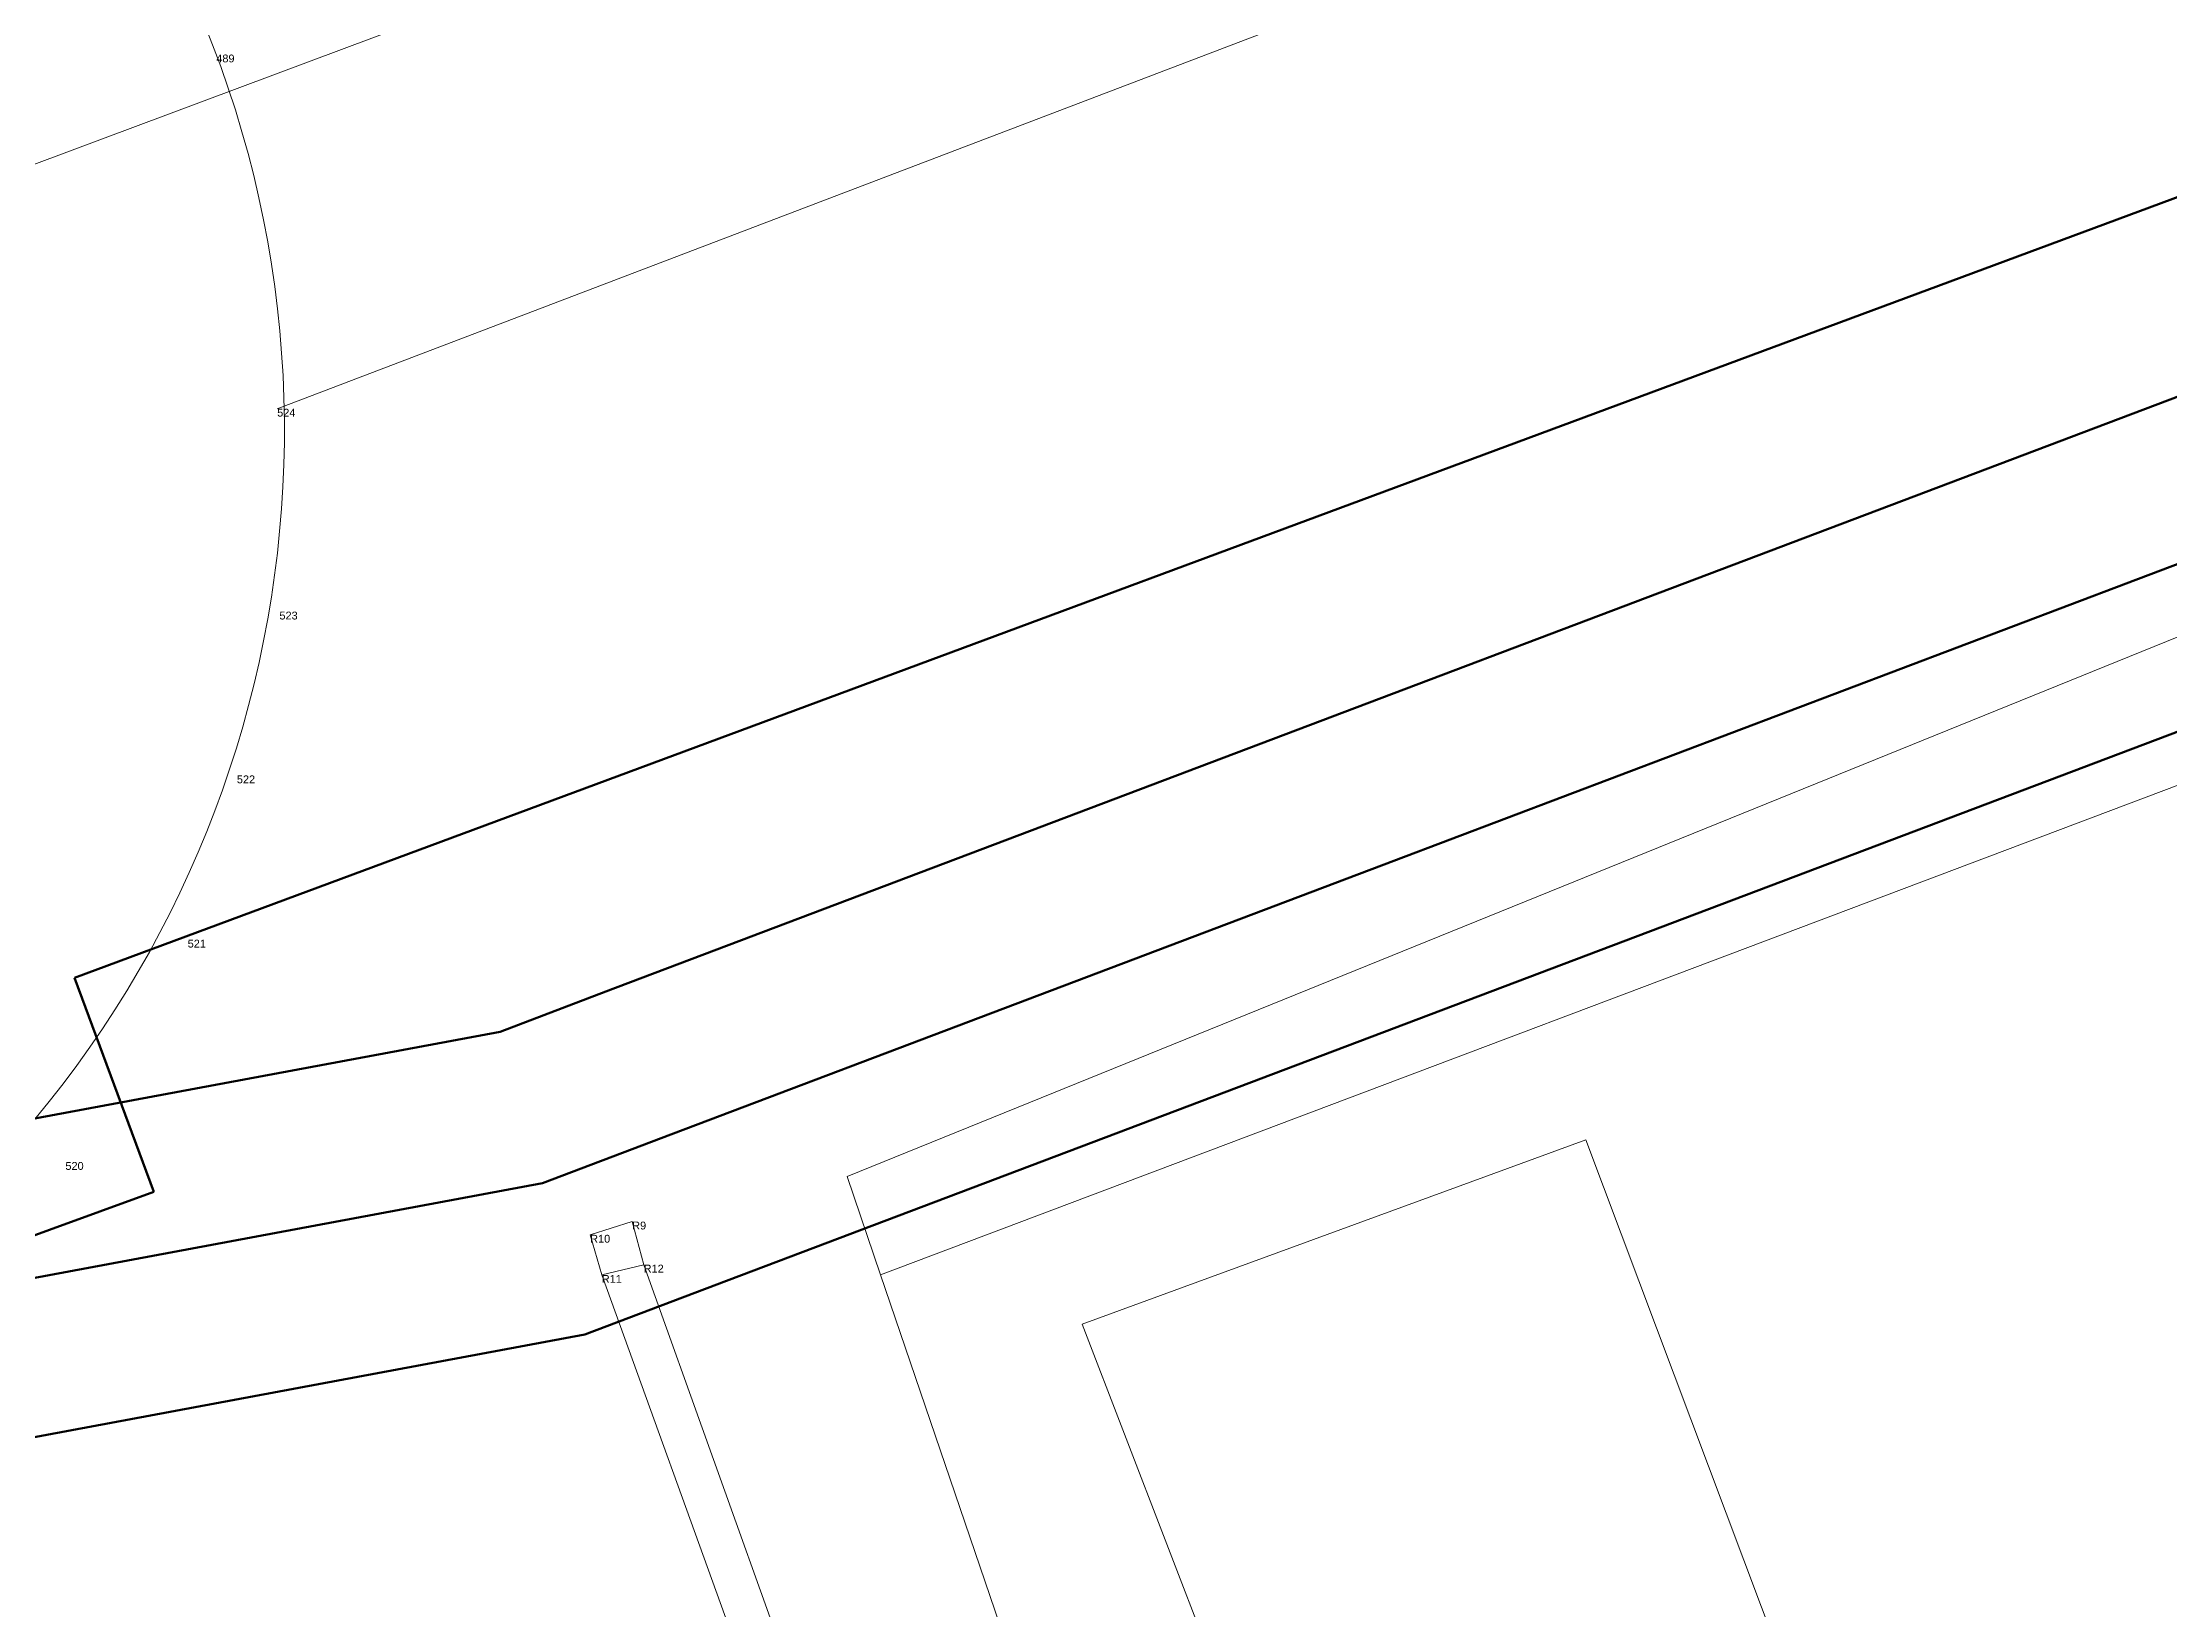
# Model space of a CAD drawing. Header units: metres. Extents: x 245232 to 248406, y 1633796 to 1637634.
# Drawn here: x 245403.6 to 245471.5, y 1637014.2 to 1637064.2 of the extents above; entities that cross this region are included whole.
import ezdxf
from ezdxf.enums import TextEntityAlignment as Align

# ---------------------------------------------------------------- set-up
doc = ezdxf.new("R2010")
doc.units = ezdxf.units.M
doc.header["$MEASUREMENT"] = 0
doc.layers.add('A_revoir_niveau_0', color=7, linetype='Continuous')
doc.layers.add('limites_sections', color=7, linetype='Continuous')
for name, color, linetype, lineweight in [('Emprise', 1, 'Continuous', 30), ('Toponymie', 7, 'Continuous', 30), ('Tracé KMS3', 7, 'Continuous', 0)]:
    doc.layers.add(name, color=color, linetype=linetype, lineweight=lineweight)
doc.layers.add('LIMITES_PARCELLES', color=7, linetype='Continuous', lineweight=0, true_color=0xffffff)
doc.styles.add('Style-Arial', font='arial.ttf')

msp = doc.modelspace()

# ---------------------------------------------------------------- linework, layer by layer
at = {"layer": 'A_revoir_niveau_0', "color": 7, "linetype": 'Continuous', "lineweight": 13}
msp.add_line((245521.985, 1637094.792), (245411.074, 1637052.526), dxfattribs=at)
at = {"layer": 'A_revoir_niveau_0', "color": 7, "linetype": 'Continuous', "lineweight": 0}
for p, q in [((245421.07, 1637026.155), (245422.412, 1637026.576)), ((245430.003, 1637001.19), (245421.442, 1637024.872)), ((245422.779, 1637025.201), (245431.248, 1637001.557))]:
    msp.add_line(p, q, dxfattribs=at)
at = {"layer": 'A_revoir_niveau_0', "color": 5, "linetype": 'Continuous', "lineweight": 0}
for p, q in [((245421.442, 1637024.872), (245421.07, 1637026.155)), ((245422.412, 1637026.576), (245422.779, 1637025.201))]:
    msp.add_line(p, q, dxfattribs=at)
at = {"layer": 'A_revoir_niveau_0', "color": 7, "linetype": 'Continuous', "lineweight": 13}
msp.add_arc((245377.035, 1637051.823), 34.268, 309.04665, 103.02207, dxfattribs=at)
at = {"layer": 'A_revoir_niveau_0', "color": 7, "linetype": 'Continuous', "lineweight": 0}
msp.add_3dface([(245421.07, 1637026.155), (245422.412, 1637026.576), (245422.779, 1637025.201), (245421.442, 1637024.872)], dxfattribs=at)
at = {"layer": 'Emprise', "color": 6, "lineweight": 53, "flags": 128}
msp.add_lwpolyline([(246654.917, 1637532.213), (246503.561, 1637468.453), (246339.308, 1637399.226), (246174.772, 1637330.677), (246009.955, 1637262.807), (245959.033, 1637241.98), (245949.066, 1637237.927), (245901.732, 1637219.096), (245867.53, 1637206.046), (245837.948, 1637195.053), (245785.258, 1637175.517), (245666.841, 1637131.695), (245404.598, 1637034.355), (245407.133, 1637027.526), (245386.779, 1637020.133)], dxfattribs=at)
at = {"layer": 'limites_parcelles'}
for p, q in [((245429.275, 1637028.013), (246242.36, 1637357.731)), ((245514.152, 1637056.496), (245430.346, 1637024.875)), ((245436.78, 1637023.305), (245452.869, 1637029.189)), ((245452.869, 1637029.189), (245461.348, 1637006.64)), ((245430.346, 1637024.875), (245429.275, 1637028.013)), ((245448.396, 1636972.002), (245430.346, 1637024.875)), ((245445.458, 1637000.793), (245436.78, 1637023.305))]:
    msp.add_line(p, q, dxfattribs=at)
at = {"layer": 'limites_sections', "lineweight": 13, "flags": 128}
msp.add_lwpolyline([(245897.722, 1636971.857), (245799.571, 1636923.569), (245677.175, 1636862.609), (245560.123, 1636802.218), (245496.981, 1636773.187), (245385.738, 1637053.755), (245806.576, 1637211.153), (245897.722, 1636971.857)], close=True, dxfattribs=at)
at = {"layer": 'Tracé KMS3', "color": 3, "lineweight": 53, "elevation": -8.862, "flags": 128}
for points in [[(246165.947, 1637326.985), (246161.634, 1637325.195), (246003.832, 1637261.058), (245980.662, 1637251.643), (245827.037, 1637189.204), (245748.884, 1637157.722), (245725.835, 1637148.371), (245702.481, 1637139.653), (245488.718, 1637059.33), (245421.573, 1637033.919), (245418.192, 1637032.64)], [(246169.837, 1637317.772), (246165.433, 1637315.944), (246007.597, 1637251.794), (245984.427, 1637242.378), (245830.788, 1637179.935), (245752.632, 1637148.451), (245729.464, 1637139.052), (245705.988, 1637130.288), (245492.246, 1637049.973), (245425.112, 1637024.566), (245420.898, 1637022.972)], [(245750.758, 1637153.087), (245727.65, 1637143.711), (245704.234, 1637134.971), (245680.82, 1637126.172), (245657.408, 1637117.375), (245633.996, 1637108.578), (245610.584, 1637099.781), (245587.172, 1637090.984), (245563.761, 1637082.187), (245540.349, 1637073.39), (245516.937, 1637064.593), (245493.525, 1637055.795), (245490.482, 1637054.652), (245470.124, 1637046.947), (245446.733, 1637038.095), (245423.342, 1637029.242), (245419.545, 1637027.806)], [(245418.192, 1637032.64), (245388.568, 1637027.12), (245384.54, 1637025.607)], [(245419.545, 1637027.806), (245389.915, 1637022.285), (245386.434, 1637020.978)], [(245420.898, 1637022.972), (245391.263, 1637017.45), (245388.328, 1637016.348)]]:
    msp.add_lwpolyline(points, dxfattribs=at)

# ---------------------------------------------------------------- texts
at = {"layer": 'toponymie', "color": 7, "linetype": 'Continuous', "lineweight": 13, "style": 'Style-Arial'}
for s, p in [('489', (245409.129, 1637063.834)), ('489', (245409.129, 1637063.834)), ('489', (245409.129, 1637063.834)), ('524', (245411.074, 1637052.526)), ('524', (245411.074, 1637052.526)), ('524', (245411.074, 1637052.526)), ('523', (245411.146, 1637046.049)), ('523', (245411.146, 1637046.049)), ('523', (245411.146, 1637046.049)), ('522', (245409.787, 1637040.82)), ('522', (245409.787, 1637040.82)), ('522', (245409.787, 1637040.82)), ('521', (245408.216, 1637035.575)), ('521', (245408.216, 1637035.575)), ('521', (245408.216, 1637035.575)), ('520', (245404.311, 1637028.478)), ('520', (245404.311, 1637028.478)), ('520', (245404.311, 1637028.478))]:
    msp.add_text(s, height=0.25, dxfattribs=at).set_placement(p, align=Align.TOP_LEFT)
at = {"layer": 'toponymie', "color": 7, "linetype": 'Continuous', "lineweight": 0, "style": 'Style-Arial'}
for s, p in [('R10', (245421.07, 1637026.155)), ('R9', (245422.412, 1637026.576)), ('R11', (245421.442, 1637024.872)), ('R12', (245422.779, 1637025.201))]:
    msp.add_text(s, height=0.25, dxfattribs=at).set_placement(p, align=Align.TOP_LEFT)

doc.saveas('drawing.dxf')
